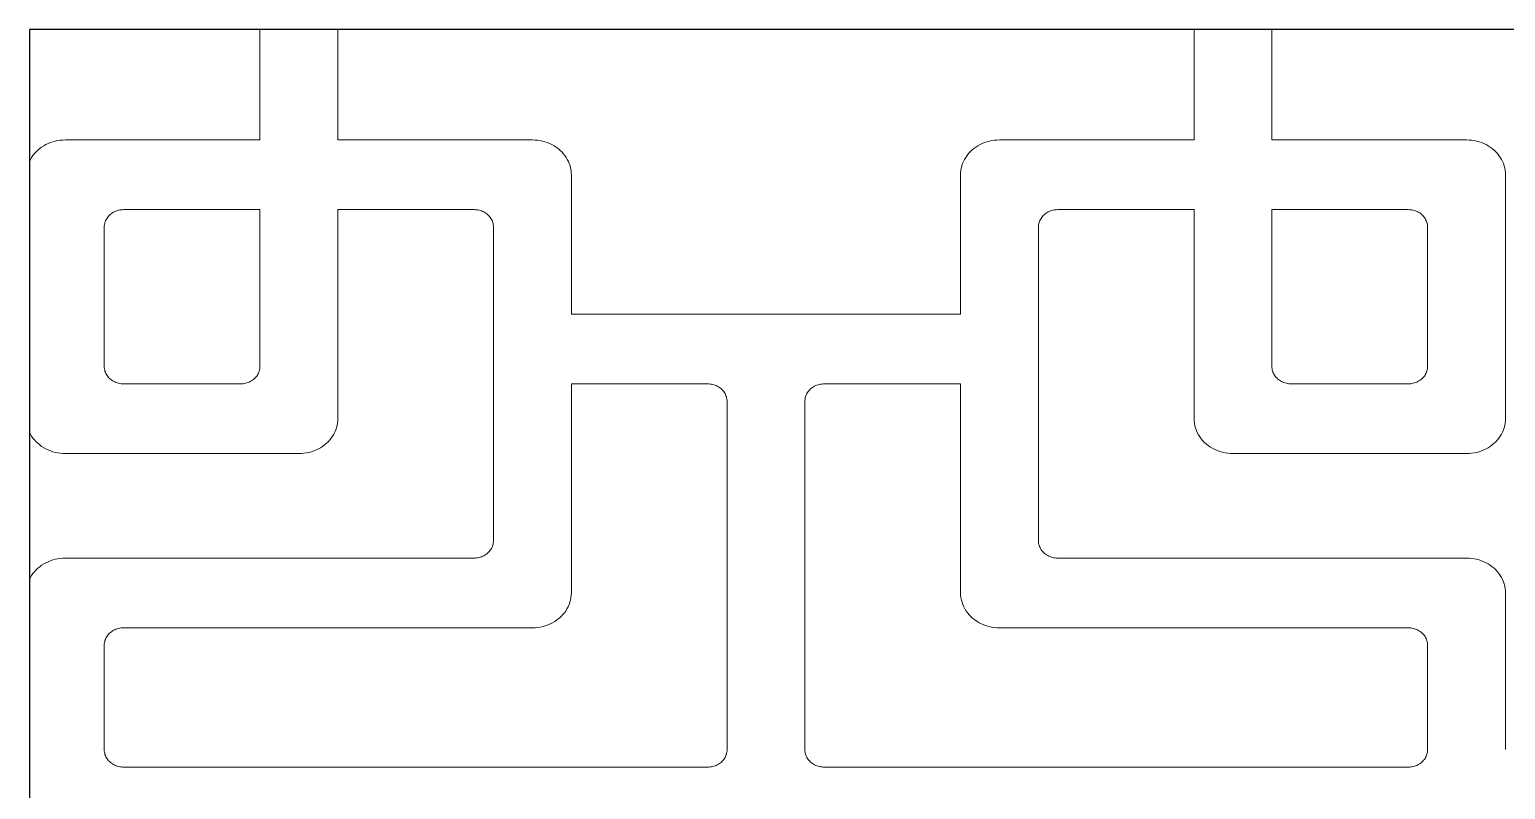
# Model space of a CAD drawing. Extents: x 1188826 to 1909461, y 608442 to 1651179.
# Drawn here: x 1700892.3 to 1701377.5, y 1048277.8 to 1048527.8 of the extents above; entities that cross this region are included whole.
import ezdxf

# ---------------------------------------------------------------- set-up
doc = ezdxf.new("R2010")
doc.units = 0
doc.header["$LTSCALE"] = 1000
doc.header["$MEASUREMENT"] = 0
doc.layers.add('煤化工粉煤灰', color=7, linetype='Continuous', lineweight=0)
doc.layers.add('立面线', color=40, linetype='Continuous')

msp = doc.modelspace()

# ---------------------------------------------------------------- linework, layer by layer
at = {"layer": '煤化工粉煤灰', "color": 34}
for p, q in [((1700968.1, 1048491.45), (1700968.1, 1048527.78)), ((1700993.69, 1048491.45), (1700993.69, 1048527.78)), ((1701275.18, 1048491.45), (1701275.18, 1048527.78)), ((1701300.77, 1048491.45), (1701300.77, 1048527.78)), ((1700893.48, 1048486.36), (1700893.97, 1048486.97)), ((1700893.97, 1048486.97), (1700894.5, 1048487.55)), ((1700894.5, 1048487.55), (1700895.07, 1048488.09)), ((1700895.07, 1048488.09), (1700895.68, 1048488.61)), ((1700895.68, 1048488.61), (1700896.33, 1048489.08)), ((1700896.33, 1048489.08), (1700897.01, 1048489.52)), ((1700897.01, 1048489.52), (1700897.72, 1048489.91)), ((1700897.72, 1048489.91), (1700898.46, 1048490.27)), ((1700898.46, 1048490.27), (1700899.22, 1048490.58)), ((1700899.22, 1048490.58), (1700900.01, 1048490.84)), ((1700900.01, 1048490.84), (1700900.81, 1048491.06)), ((1700900.81, 1048491.06), (1700901.62, 1048491.23)), ((1700901.62, 1048491.23), (1700902.45, 1048491.35)), ((1700902.45, 1048491.35), (1700903.28, 1048491.43)), ((1700903.28, 1048491.43), (1700904.12, 1048491.45)), ((1700904.12, 1048491.45), (1700968.1, 1048491.45)), ((1700993.69, 1048491.45), (1701057.66, 1048491.45)), ((1701057.66, 1048491.45), (1701058.5, 1048491.43)), ((1701058.5, 1048491.43), (1701059.33, 1048491.35)), ((1701059.33, 1048491.35), (1701060.16, 1048491.23)), ((1701060.16, 1048491.23), (1701060.97, 1048491.06)), ((1701060.97, 1048491.06), (1701061.78, 1048490.84)), ((1701061.78, 1048490.84), (1701062.56, 1048490.58)), ((1701062.56, 1048490.58), (1701063.32, 1048490.27)), ((1701063.32, 1048490.27), (1701064.06, 1048489.91)), ((1701064.06, 1048489.91), (1701064.77, 1048489.52)), ((1701064.77, 1048489.52), (1701065.45, 1048489.08)), ((1701065.45, 1048489.08), (1701066.1, 1048488.61)), ((1701066.1, 1048488.61), (1701066.71, 1048488.09)), ((1701066.71, 1048488.09), (1701067.28, 1048487.55)), ((1701067.28, 1048487.55), (1701067.81, 1048486.97)), ((1701067.81, 1048486.97), (1701068.3, 1048486.36)), ((1701200.57, 1048486.36), (1701201.06, 1048486.97)), ((1701201.06, 1048486.97), (1701201.59, 1048487.55)), ((1701201.59, 1048487.55), (1701202.16, 1048488.09)), ((1701202.16, 1048488.09), (1701202.77, 1048488.61)), ((1701202.77, 1048488.61), (1701203.42, 1048489.08)), ((1701203.42, 1048489.08), (1701204.1, 1048489.52)), ((1701204.1, 1048489.52), (1701204.81, 1048489.91)), ((1701204.81, 1048489.91), (1701205.55, 1048490.27)), ((1701205.55, 1048490.27), (1701206.31, 1048490.58)), ((1701206.31, 1048490.58), (1701207.09, 1048490.84)), ((1701207.09, 1048490.84), (1701207.9, 1048491.06)), ((1701207.9, 1048491.06), (1701208.71, 1048491.23)), ((1701208.71, 1048491.23), (1701209.54, 1048491.35)), ((1701209.54, 1048491.35), (1701210.37, 1048491.43)), ((1701210.37, 1048491.43), (1701211.21, 1048491.45)), ((1701211.21, 1048491.45), (1701275.18, 1048491.45)), ((1701300.77, 1048491.45), (1701364.75, 1048491.45)), ((1701364.75, 1048491.45), (1701365.59, 1048491.43)), ((1701365.59, 1048491.43), (1701366.42, 1048491.35)), ((1701366.42, 1048491.35), (1701367.25, 1048491.23)), ((1701367.25, 1048491.23), (1701368.06, 1048491.06)), ((1701368.06, 1048491.06), (1701368.86, 1048490.84)), ((1701368.86, 1048490.84), (1701369.65, 1048490.58)), ((1701369.65, 1048490.58), (1701370.41, 1048490.27)), ((1701370.41, 1048490.27), (1701371.15, 1048489.91)), ((1701371.15, 1048489.91), (1701371.86, 1048489.52)), ((1701371.86, 1048489.52), (1701372.54, 1048489.08)), ((1701372.54, 1048489.08), (1701373.19, 1048488.61)), ((1701373.19, 1048488.61), (1701373.8, 1048488.09)), ((1701373.8, 1048488.09), (1701374.37, 1048487.55)), ((1701374.37, 1048487.55), (1701374.9, 1048486.97)), ((1701374.9, 1048486.97), (1701375.39, 1048486.36)), ((1700892.34, 1048484.46), (1700892.64, 1048485.06)), ((1700892.64, 1048485.06), (1700893.04, 1048485.72)), ((1700893.04, 1048485.72), (1700893.48, 1048486.36)), ((1701068.3, 1048486.36), (1701068.74, 1048485.72)), ((1701068.74, 1048485.72), (1701069.14, 1048485.06)), ((1701069.14, 1048485.06), (1701069.48, 1048484.37)), ((1701069.48, 1048484.37), (1701069.78, 1048483.67)), ((1701069.78, 1048483.67), (1701070.02, 1048482.95)), ((1701070.02, 1048482.95), (1701070.21, 1048482.22)), ((1701070.21, 1048482.22), (1701070.35, 1048481.48)), ((1701198.52, 1048481.48), (1701198.66, 1048482.22)), ((1701198.66, 1048482.22), (1701198.85, 1048482.95)), ((1701198.85, 1048482.95), (1701199.09, 1048483.67)), ((1701199.09, 1048483.67), (1701199.39, 1048484.37)), ((1701199.39, 1048484.37), (1701199.73, 1048485.06)), ((1701199.73, 1048485.06), (1701200.13, 1048485.72)), ((1701200.13, 1048485.72), (1701200.57, 1048486.36)), ((1701375.39, 1048486.36), (1701375.83, 1048485.72)), ((1701375.83, 1048485.72), (1701376.23, 1048485.06)), ((1701376.23, 1048485.06), (1701376.57, 1048484.37)), ((1701376.57, 1048484.37), (1701376.87, 1048483.67)), ((1701376.87, 1048483.67), (1701377.11, 1048482.95)), ((1701377.11, 1048482.95), (1701377.3, 1048482.22)), ((1701377.3, 1048482.22), (1701377.44, 1048481.48)), ((1701070.35, 1048481.48), (1701070.43, 1048480.74)), ((1701070.43, 1048480.74), (1701070.46, 1048479.99)), ((1701070.46, 1048479.99), (1701070.46, 1048434.14)), ((1701198.41, 1048479.99), (1701198.44, 1048480.74)), ((1701198.41, 1048434.14), (1701198.41, 1048479.99)), ((1701198.44, 1048480.74), (1701198.52, 1048481.48)), ((1701377.44, 1048481.48), (1701377.52, 1048480.74)), ((1701377.52, 1048480.74), (1701377.55, 1048479.99)), ((1701377.55, 1048479.99), (1701377.55, 1048399.75)), ((1700919.27, 1048467.24), (1700918.95, 1048466.98)), ((1700919.62, 1048467.48), (1700919.27, 1048467.24)), ((1700919.99, 1048467.69), (1700919.62, 1048467.48)), ((1700920.37, 1048467.88), (1700919.99, 1048467.69)), ((1700920.76, 1048468.05), (1700920.37, 1048467.88)), ((1700921.17, 1048468.19), (1700920.76, 1048468.05)), ((1700921.59, 1048468.31), (1700921.17, 1048468.19)), ((1700922.01, 1048468.41), (1700921.59, 1048468.31)), ((1700922.44, 1048468.47), (1700922.01, 1048468.41)), ((1700922.88, 1048468.51), (1700922.44, 1048468.47)), ((1700923.31, 1048468.53), (1700922.88, 1048468.51)), ((1700968.1, 1048468.53), (1700923.31, 1048468.53)), ((1700968.1, 1048468.53), (1700968.1, 1048416.94)), ((1700993.69, 1048468.53), (1700993.69, 1048399.75)), ((1701038.47, 1048468.53), (1700993.69, 1048468.53)), ((1701038.89, 1048468.51), (1701038.47, 1048468.53)), ((1701039.31, 1048468.48), (1701038.89, 1048468.51)), ((1701039.72, 1048468.42), (1701039.31, 1048468.48)), ((1701040.13, 1048468.33), (1701039.72, 1048468.42)), ((1701040.53, 1048468.22), (1701040.13, 1048468.33)), ((1701040.92, 1048468.09), (1701040.53, 1048468.22)), ((1701041.3, 1048467.93), (1701040.92, 1048468.09)), ((1701041.67, 1048467.76), (1701041.3, 1048467.93)), ((1701042.02, 1048467.56), (1701041.67, 1048467.76)), ((1701042.36, 1048467.34), (1701042.02, 1048467.56)), ((1701042.69, 1048467.1), (1701042.36, 1048467.34)), ((1701226.51, 1048467.34), (1701226.18, 1048467.1)), ((1701226.85, 1048467.56), (1701226.51, 1048467.34)), ((1701227.2, 1048467.76), (1701226.85, 1048467.56)), ((1701227.57, 1048467.93), (1701227.2, 1048467.76)), ((1701227.95, 1048468.09), (1701227.57, 1048467.93)), ((1701228.34, 1048468.22), (1701227.95, 1048468.09)), ((1701228.74, 1048468.33), (1701228.34, 1048468.22)), ((1701229.15, 1048468.42), (1701228.74, 1048468.33)), ((1701229.57, 1048468.48), (1701229.15, 1048468.42)), ((1701229.98, 1048468.51), (1701229.57, 1048468.48)), ((1701230.4, 1048468.53), (1701229.98, 1048468.51)), ((1701275.18, 1048468.53), (1701230.4, 1048468.53)), ((1701275.18, 1048399.75), (1701275.18, 1048468.53)), ((1701300.77, 1048468.53), (1701345.56, 1048468.53)), ((1701300.77, 1048416.94), (1701300.77, 1048468.53)), ((1701345.56, 1048468.53), (1701345.98, 1048468.51)), ((1701345.98, 1048468.51), (1701346.39, 1048468.48)), ((1701346.39, 1048468.48), (1701346.81, 1048468.42)), ((1701346.81, 1048468.42), (1701347.21, 1048468.33)), ((1701347.21, 1048468.33), (1701347.61, 1048468.22)), ((1701347.61, 1048468.22), (1701348.01, 1048468.09)), ((1701348.01, 1048468.09), (1701348.39, 1048467.93)), ((1701348.39, 1048467.93), (1701348.76, 1048467.76)), ((1701348.76, 1048467.76), (1701349.11, 1048467.56)), ((1701349.11, 1048467.56), (1701349.45, 1048467.34)), ((1701349.45, 1048467.34), (1701349.78, 1048467.1)), ((1700916.93, 1048463.19), (1700916.91, 1048462.79)), ((1700916.91, 1048462.79), (1700916.91, 1048416.94)), ((1700916.97, 1048463.57), (1700916.93, 1048463.19)), ((1700917.05, 1048463.96), (1700916.97, 1048463.57)), ((1700917.15, 1048464.34), (1700917.05, 1048463.96)), ((1700917.28, 1048464.71), (1700917.15, 1048464.34)), ((1700917.44, 1048465.08), (1700917.28, 1048464.71)), ((1700917.63, 1048465.43), (1700917.44, 1048465.08)), ((1700917.85, 1048465.77), (1700917.63, 1048465.43)), ((1700918.09, 1048466.1), (1700917.85, 1048465.77)), ((1700918.35, 1048466.41), (1700918.09, 1048466.1)), ((1700918.64, 1048466.71), (1700918.35, 1048466.41)), ((1700918.95, 1048466.98), (1700918.64, 1048466.71)), ((1701042.99, 1048466.85), (1701042.69, 1048467.1)), ((1701043.28, 1048466.57), (1701042.99, 1048466.85)), ((1701043.55, 1048466.28), (1701043.28, 1048466.57)), ((1701043.79, 1048465.98), (1701043.55, 1048466.28)), ((1701044.01, 1048465.66), (1701043.79, 1048465.98)), ((1701044.21, 1048465.33), (1701044.01, 1048465.66)), ((1701044.38, 1048464.99), (1701044.21, 1048465.33)), ((1701044.53, 1048464.64), (1701044.38, 1048464.99)), ((1701044.65, 1048464.28), (1701044.53, 1048464.64)), ((1701044.74, 1048463.91), (1701044.65, 1048464.28)), ((1701044.81, 1048463.54), (1701044.74, 1048463.91)), ((1701044.85, 1048463.17), (1701044.81, 1048463.54)), ((1701044.87, 1048462.79), (1701044.85, 1048463.17)), ((1701044.87, 1048359.63), (1701044.87, 1048462.79)), ((1701224.02, 1048463.17), (1701224, 1048462.79)), ((1701224, 1048462.79), (1701224, 1048359.63)), ((1701224.06, 1048463.54), (1701224.02, 1048463.17)), ((1701224.13, 1048463.91), (1701224.06, 1048463.54)), ((1701224.22, 1048464.28), (1701224.13, 1048463.91)), ((1701224.34, 1048464.64), (1701224.22, 1048464.28)), ((1701224.49, 1048464.99), (1701224.34, 1048464.64)), ((1701224.66, 1048465.33), (1701224.49, 1048464.99)), ((1701224.86, 1048465.66), (1701224.66, 1048465.33)), ((1701225.08, 1048465.98), (1701224.86, 1048465.66)), ((1701225.32, 1048466.28), (1701225.08, 1048465.98)), ((1701225.59, 1048466.57), (1701225.32, 1048466.28)), ((1701225.88, 1048466.85), (1701225.59, 1048466.57)), ((1701226.18, 1048467.1), (1701225.88, 1048466.85)), ((1701349.78, 1048467.1), (1701350.08, 1048466.85)), ((1701350.08, 1048466.85), (1701350.37, 1048466.57)), ((1701350.37, 1048466.57), (1701350.63, 1048466.28)), ((1701350.63, 1048466.28), (1701350.88, 1048465.98)), ((1701350.88, 1048465.98), (1701351.1, 1048465.66)), ((1701351.1, 1048465.66), (1701351.3, 1048465.33)), ((1701351.3, 1048465.33), (1701351.47, 1048464.99)), ((1701351.47, 1048464.99), (1701351.62, 1048464.64)), ((1701351.62, 1048464.64), (1701351.74, 1048464.28)), ((1701351.74, 1048464.28), (1701351.83, 1048463.91)), ((1701351.83, 1048463.91), (1701351.9, 1048463.54)), ((1701351.9, 1048463.54), (1701351.94, 1048463.17)), ((1701351.94, 1048463.17), (1701351.96, 1048462.79)), ((1701351.96, 1048462.79), (1701351.96, 1048416.94)), ((1701198.41, 1048434.14), (1701070.46, 1048434.14)), ((1700916.91, 1048416.94), (1700916.93, 1048416.55)), ((1700916.93, 1048416.55), (1700916.97, 1048416.16)), ((1700916.97, 1048416.16), (1700917.05, 1048415.78)), ((1700917.05, 1048415.78), (1700917.15, 1048415.4)), ((1700917.15, 1048415.4), (1700917.28, 1048415.03)), ((1700917.28, 1048415.03), (1700917.44, 1048414.66)), ((1700917.44, 1048414.66), (1700917.63, 1048414.31)), ((1700917.63, 1048414.31), (1700917.85, 1048413.97)), ((1700917.85, 1048413.97), (1700918.09, 1048413.64)), ((1700967.02, 1048413.76), (1700967.24, 1048414.08)), ((1700967.24, 1048414.08), (1700967.44, 1048414.41)), ((1700967.44, 1048414.41), (1700967.61, 1048414.75)), ((1700967.61, 1048414.75), (1700967.76, 1048415.1)), ((1700967.76, 1048415.1), (1700967.88, 1048415.46)), ((1700967.88, 1048415.46), (1700967.97, 1048415.83)), ((1700967.97, 1048415.83), (1700968.04, 1048416.2)), ((1700968.04, 1048416.2), (1700968.08, 1048416.57)), ((1700968.08, 1048416.57), (1700968.1, 1048416.94)), ((1701300.79, 1048416.57), (1701300.77, 1048416.94)), ((1701300.83, 1048416.2), (1701300.79, 1048416.57)), ((1701300.9, 1048415.83), (1701300.83, 1048416.2)), ((1701300.99, 1048415.46), (1701300.9, 1048415.83)), ((1701301.11, 1048415.1), (1701300.99, 1048415.46)), ((1701301.26, 1048414.75), (1701301.11, 1048415.1)), ((1701301.43, 1048414.41), (1701301.26, 1048414.75)), ((1701301.63, 1048414.08), (1701301.43, 1048414.41)), ((1701301.85, 1048413.76), (1701301.63, 1048414.08)), ((1701351.1, 1048414.08), (1701350.88, 1048413.76)), ((1701351.3, 1048414.41), (1701351.1, 1048414.08)), ((1701351.47, 1048414.75), (1701351.3, 1048414.41)), ((1701351.62, 1048415.1), (1701351.47, 1048414.75)), ((1701351.74, 1048415.46), (1701351.62, 1048415.1)), ((1701351.83, 1048415.83), (1701351.74, 1048415.46)), ((1701351.9, 1048416.2), (1701351.83, 1048415.83)), ((1701351.94, 1048416.57), (1701351.9, 1048416.2)), ((1701351.96, 1048416.94), (1701351.94, 1048416.57)), ((1700918.09, 1048413.64), (1700918.35, 1048413.33)), ((1700918.35, 1048413.33), (1700918.64, 1048413.03)), ((1700918.64, 1048413.03), (1700918.95, 1048412.76)), ((1700918.95, 1048412.76), (1700919.27, 1048412.5)), ((1700919.27, 1048412.5), (1700919.62, 1048412.26)), ((1700919.62, 1048412.26), (1700919.99, 1048412.05)), ((1700919.99, 1048412.05), (1700920.37, 1048411.86)), ((1700920.37, 1048411.86), (1700920.76, 1048411.69)), ((1700920.76, 1048411.69), (1700921.17, 1048411.54)), ((1700921.17, 1048411.54), (1700921.59, 1048411.43)), ((1700921.59, 1048411.43), (1700922.01, 1048411.33)), ((1700922.01, 1048411.33), (1700922.44, 1048411.27)), ((1700922.44, 1048411.27), (1700922.88, 1048411.23)), ((1700922.88, 1048411.23), (1700923.31, 1048411.21)), ((1700923.31, 1048411.21), (1700961.7, 1048411.21)), ((1700961.7, 1048411.21), (1700962.12, 1048411.23)), ((1700962.12, 1048411.23), (1700962.53, 1048411.26)), ((1700962.53, 1048411.26), (1700962.95, 1048411.32)), ((1700962.95, 1048411.32), (1700963.35, 1048411.41)), ((1700963.35, 1048411.41), (1700963.75, 1048411.52)), ((1700963.75, 1048411.52), (1700964.15, 1048411.65)), ((1700964.15, 1048411.65), (1700964.53, 1048411.8)), ((1700964.53, 1048411.8), (1700964.9, 1048411.98)), ((1700964.9, 1048411.98), (1700965.25, 1048412.18)), ((1700965.25, 1048412.18), (1700965.59, 1048412.4)), ((1700965.59, 1048412.4), (1700965.92, 1048412.64)), ((1700965.92, 1048412.64), (1700966.22, 1048412.89)), ((1700966.22, 1048412.89), (1700966.51, 1048413.17)), ((1700966.51, 1048413.17), (1700966.77, 1048413.46)), ((1700966.77, 1048413.46), (1700967.02, 1048413.76)), ((1701070.46, 1048411.21), (1701070.46, 1048342.44)), ((1701115.24, 1048411.21), (1701070.46, 1048411.21)), ((1701115.66, 1048411.2), (1701115.24, 1048411.21)), ((1701116.08, 1048411.16), (1701115.66, 1048411.2)), ((1701116.49, 1048411.1), (1701116.08, 1048411.16)), ((1701116.9, 1048411.02), (1701116.49, 1048411.1)), ((1701117.3, 1048410.91), (1701116.9, 1048411.02)), ((1701117.69, 1048410.78), (1701117.3, 1048410.91)), ((1701118.07, 1048410.62), (1701117.69, 1048410.78)), ((1701118.44, 1048410.45), (1701118.07, 1048410.62)), ((1701118.8, 1048410.25), (1701118.44, 1048410.45)), ((1701119.14, 1048410.03), (1701118.8, 1048410.25)), ((1701119.46, 1048409.79), (1701119.14, 1048410.03)), ((1701119.77, 1048409.53), (1701119.46, 1048409.79)), ((1701120.05, 1048409.26), (1701119.77, 1048409.53)), ((1701120.32, 1048408.97), (1701120.05, 1048409.26)), ((1701148.82, 1048409.26), (1701148.55, 1048408.97)), ((1701149.1, 1048409.53), (1701148.82, 1048409.26)), ((1701149.41, 1048409.79), (1701149.1, 1048409.53)), ((1701149.73, 1048410.03), (1701149.41, 1048409.79)), ((1701150.07, 1048410.25), (1701149.73, 1048410.03)), ((1701150.43, 1048410.45), (1701150.07, 1048410.25)), ((1701150.8, 1048410.62), (1701150.43, 1048410.45)), ((1701151.18, 1048410.78), (1701150.8, 1048410.62)), ((1701151.57, 1048410.91), (1701151.18, 1048410.78)), ((1701151.97, 1048411.02), (1701151.57, 1048410.91)), ((1701152.38, 1048411.1), (1701151.97, 1048411.02)), ((1701152.79, 1048411.16), (1701152.38, 1048411.1)), ((1701153.21, 1048411.2), (1701152.79, 1048411.16)), ((1701153.63, 1048411.21), (1701153.21, 1048411.2)), ((1701198.41, 1048411.21), (1701153.63, 1048411.21)), ((1701198.41, 1048342.44), (1701198.41, 1048411.21)), ((1701302.1, 1048413.46), (1701301.85, 1048413.76)), ((1701302.36, 1048413.17), (1701302.1, 1048413.46)), ((1701302.65, 1048412.89), (1701302.36, 1048413.17)), ((1701302.95, 1048412.64), (1701302.65, 1048412.89)), ((1701303.28, 1048412.4), (1701302.95, 1048412.64)), ((1701303.62, 1048412.18), (1701303.28, 1048412.4)), ((1701303.97, 1048411.98), (1701303.62, 1048412.18)), ((1701304.34, 1048411.8), (1701303.97, 1048411.98)), ((1701304.72, 1048411.65), (1701304.34, 1048411.8)), ((1701305.12, 1048411.52), (1701304.72, 1048411.65)), ((1701305.52, 1048411.41), (1701305.12, 1048411.52)), ((1701305.92, 1048411.32), (1701305.52, 1048411.41)), ((1701306.34, 1048411.26), (1701305.92, 1048411.32)), ((1701306.75, 1048411.23), (1701306.34, 1048411.26)), ((1701307.17, 1048411.21), (1701306.75, 1048411.23)), ((1701345.56, 1048411.21), (1701307.17, 1048411.21)), ((1701345.98, 1048411.23), (1701345.56, 1048411.21)), ((1701346.39, 1048411.26), (1701345.98, 1048411.23)), ((1701346.81, 1048411.32), (1701346.39, 1048411.26)), ((1701347.21, 1048411.41), (1701346.81, 1048411.32)), ((1701347.61, 1048411.52), (1701347.21, 1048411.41)), ((1701348.01, 1048411.65), (1701347.61, 1048411.52)), ((1701348.39, 1048411.8), (1701348.01, 1048411.65)), ((1701348.76, 1048411.98), (1701348.39, 1048411.8)), ((1701349.11, 1048412.18), (1701348.76, 1048411.98)), ((1701349.45, 1048412.4), (1701349.11, 1048412.18)), ((1701349.78, 1048412.64), (1701349.45, 1048412.4)), ((1701350.08, 1048412.89), (1701349.78, 1048412.64)), ((1701350.37, 1048413.17), (1701350.08, 1048412.89)), ((1701350.63, 1048413.46), (1701350.37, 1048413.17)), ((1701350.88, 1048413.76), (1701350.63, 1048413.46)), ((1701120.56, 1048408.67), (1701120.32, 1048408.97)), ((1701120.78, 1048408.35), (1701120.56, 1048408.67)), ((1701120.98, 1048408.02), (1701120.78, 1048408.35)), ((1701121.15, 1048407.68), (1701120.98, 1048408.02)), ((1701121.3, 1048407.32), (1701121.15, 1048407.68)), ((1701121.42, 1048406.97), (1701121.3, 1048407.32)), ((1701121.52, 1048406.6), (1701121.42, 1048406.97)), ((1701121.59, 1048406.23), (1701121.52, 1048406.6)), ((1701121.63, 1048405.86), (1701121.59, 1048406.23)), ((1701121.64, 1048405.48), (1701121.63, 1048405.86)), ((1701121.64, 1048290.86), (1701121.64, 1048405.48)), ((1701147.24, 1048405.86), (1701147.23, 1048405.48)), ((1701147.23, 1048405.48), (1701147.23, 1048290.86)), ((1701147.29, 1048406.23), (1701147.24, 1048405.86)), ((1701147.35, 1048406.6), (1701147.29, 1048406.23)), ((1701147.45, 1048406.97), (1701147.35, 1048406.6)), ((1701147.57, 1048407.32), (1701147.45, 1048406.97)), ((1701147.72, 1048407.68), (1701147.57, 1048407.32)), ((1701147.89, 1048408.02), (1701147.72, 1048407.68)), ((1701148.09, 1048408.35), (1701147.89, 1048408.02)), ((1701148.31, 1048408.67), (1701148.09, 1048408.35)), ((1701148.55, 1048408.97), (1701148.31, 1048408.67)), ((1700993.69, 1048399.75), (1700993.66, 1048399)), ((1701275.21, 1048398.97), (1701275.18, 1048399.75)), ((1701377.55, 1048399.75), (1701377.52, 1048399)), ((1700892.64, 1048394.68), (1700892.34, 1048395.28)), ((1700893.04, 1048394.02), (1700892.64, 1048394.68)), ((1700992.37, 1048394.68), (1700991.97, 1048394.02)), ((1700992.71, 1048395.36), (1700992.37, 1048394.68)), ((1700993.01, 1048396.07), (1700992.71, 1048395.36)), ((1700993.25, 1048396.78), (1700993.01, 1048396.07)), ((1700993.44, 1048397.51), (1700993.25, 1048396.78)), ((1700993.58, 1048398.25), (1700993.44, 1048397.51)), ((1700993.66, 1048399), (1700993.58, 1048398.25)), ((1701275.3, 1048398.19), (1701275.21, 1048398.97)), ((1701275.45, 1048397.42), (1701275.3, 1048398.19)), ((1701275.66, 1048396.66), (1701275.45, 1048397.42)), ((1701275.92, 1048395.91), (1701275.66, 1048396.66)), ((1701276.24, 1048395.18), (1701275.92, 1048395.91)), ((1701276.62, 1048394.48), (1701276.24, 1048395.18)), ((1701277.05, 1048393.8), (1701276.62, 1048394.48)), ((1701376.23, 1048394.68), (1701375.83, 1048394.02)), ((1701376.57, 1048395.36), (1701376.23, 1048394.68)), ((1701376.87, 1048396.07), (1701376.57, 1048395.36)), ((1701377.11, 1048396.78), (1701376.87, 1048396.07)), ((1701377.3, 1048397.51), (1701377.11, 1048396.78)), ((1701377.44, 1048398.25), (1701377.3, 1048397.51)), ((1701377.52, 1048399), (1701377.44, 1048398.25)), ((1700893.48, 1048393.38), (1700893.04, 1048394.02)), ((1700893.97, 1048392.77), (1700893.48, 1048393.38)), ((1700894.5, 1048392.19), (1700893.97, 1048392.77)), ((1700895.07, 1048391.65), (1700894.5, 1048392.19)), ((1700895.68, 1048391.13), (1700895.07, 1048391.65)), ((1700896.33, 1048390.66), (1700895.68, 1048391.13)), ((1700897.01, 1048390.22), (1700896.33, 1048390.66)), ((1700897.72, 1048389.82), (1700897.01, 1048390.22)), ((1700898.46, 1048389.47), (1700897.72, 1048389.82)), ((1700987.29, 1048389.82), (1700986.55, 1048389.47)), ((1700988, 1048390.22), (1700987.29, 1048389.82)), ((1700988.68, 1048390.66), (1700988, 1048390.22)), ((1700989.33, 1048391.13), (1700988.68, 1048390.66)), ((1700989.94, 1048391.65), (1700989.33, 1048391.13)), ((1700990.51, 1048392.19), (1700989.94, 1048391.65)), ((1700991.04, 1048392.77), (1700990.51, 1048392.19)), ((1700991.53, 1048393.38), (1700991.04, 1048392.77)), ((1700991.97, 1048394.02), (1700991.53, 1048393.38)), ((1701277.53, 1048393.14), (1701277.05, 1048393.8)), ((1701278.05, 1048392.52), (1701277.53, 1048393.14)), ((1701278.63, 1048391.93), (1701278.05, 1048392.52)), ((1701279.25, 1048391.37), (1701278.63, 1048391.93)), ((1701279.9, 1048390.86), (1701279.25, 1048391.37)), ((1701280.6, 1048390.39), (1701279.9, 1048390.86)), ((1701281.33, 1048389.96), (1701280.6, 1048390.39)), ((1701282.09, 1048389.57), (1701281.33, 1048389.96)), ((1701371.15, 1048389.82), (1701370.41, 1048389.47)), ((1701371.86, 1048390.22), (1701371.15, 1048389.82)), ((1701372.54, 1048390.66), (1701371.86, 1048390.22)), ((1701373.19, 1048391.13), (1701372.54, 1048390.66)), ((1701373.8, 1048391.65), (1701373.19, 1048391.13)), ((1701374.37, 1048392.19), (1701373.8, 1048391.65)), ((1701374.9, 1048392.77), (1701374.37, 1048392.19)), ((1701375.39, 1048393.38), (1701374.9, 1048392.77)), ((1701375.83, 1048394.02), (1701375.39, 1048393.38)), ((1700899.22, 1048389.16), (1700898.46, 1048389.47)), ((1700900.01, 1048388.9), (1700899.22, 1048389.16)), ((1700900.81, 1048388.68), (1700900.01, 1048388.9)), ((1700901.62, 1048388.51), (1700900.81, 1048388.68)), ((1700902.45, 1048388.39), (1700901.62, 1048388.51)), ((1700903.28, 1048388.31), (1700902.45, 1048388.39)), ((1700904.12, 1048388.29), (1700903.28, 1048388.31)), ((1700980.89, 1048388.29), (1700904.12, 1048388.29)), ((1700981.73, 1048388.31), (1700980.89, 1048388.29)), ((1700982.56, 1048388.39), (1700981.73, 1048388.31)), ((1700983.39, 1048388.51), (1700982.56, 1048388.39)), ((1700984.2, 1048388.68), (1700983.39, 1048388.51)), ((1700985, 1048388.9), (1700984.2, 1048388.68)), ((1700985.79, 1048389.16), (1700985, 1048388.9)), ((1700986.55, 1048389.47), (1700985.79, 1048389.16)), ((1701282.88, 1048389.24), (1701282.09, 1048389.57)), ((1701283.69, 1048388.95), (1701282.88, 1048389.24)), ((1701284.53, 1048388.71), (1701283.69, 1048388.95)), ((1701285.38, 1048388.53), (1701284.53, 1048388.71)), ((1701286.24, 1048388.4), (1701285.38, 1048388.53)), ((1701287.11, 1048388.32), (1701286.24, 1048388.4)), ((1701287.98, 1048388.29), (1701287.11, 1048388.32)), ((1701364.75, 1048388.29), (1701287.98, 1048388.29)), ((1701365.59, 1048388.31), (1701364.75, 1048388.29)), ((1701366.42, 1048388.39), (1701365.59, 1048388.31)), ((1701367.25, 1048388.51), (1701366.42, 1048388.39)), ((1701368.06, 1048388.68), (1701367.25, 1048388.51)), ((1701368.86, 1048388.9), (1701368.06, 1048388.68)), ((1701369.65, 1048389.16), (1701368.86, 1048388.9)), ((1701370.41, 1048389.47), (1701369.65, 1048389.16)), ((1701042.99, 1048355.58), (1701043.28, 1048355.85)), ((1701043.28, 1048355.85), (1701043.55, 1048356.14)), ((1701043.55, 1048356.14), (1701043.79, 1048356.45)), ((1701043.79, 1048356.45), (1701044.01, 1048356.77)), ((1701044.01, 1048356.77), (1701044.21, 1048357.1)), ((1701044.21, 1048357.1), (1701044.38, 1048357.44)), ((1701044.38, 1048357.44), (1701044.53, 1048357.79)), ((1701044.53, 1048357.79), (1701044.65, 1048358.15)), ((1701044.65, 1048358.15), (1701044.74, 1048358.51)), ((1701044.74, 1048358.51), (1701044.81, 1048358.88)), ((1701044.81, 1048358.88), (1701044.85, 1048359.26)), ((1701044.85, 1048359.26), (1701044.87, 1048359.63)), ((1701224, 1048359.63), (1701224.02, 1048359.24)), ((1701224.02, 1048359.24), (1701224.06, 1048358.85)), ((1701224.06, 1048358.85), (1701224.14, 1048358.47)), ((1701224.14, 1048358.47), (1701224.24, 1048358.09)), ((1701224.24, 1048358.09), (1701224.37, 1048357.71)), ((1701224.37, 1048357.71), (1701224.53, 1048357.35)), ((1701224.53, 1048357.35), (1701224.72, 1048357)), ((1701224.72, 1048357), (1701224.93, 1048356.65)), ((1701224.93, 1048356.65), (1701225.17, 1048356.33)), ((1701225.17, 1048356.33), (1701225.44, 1048356.02)), ((1701225.44, 1048356.02), (1701225.72, 1048355.72)), ((1701225.72, 1048355.72), (1701226.03, 1048355.44)), ((1700895.07, 1048350.54), (1700895.68, 1048351.06)), ((1700895.68, 1048351.06), (1700896.33, 1048351.53)), ((1700896.33, 1048351.53), (1700897.01, 1048351.97)), ((1700897.01, 1048351.97), (1700897.72, 1048352.37)), ((1700897.72, 1048352.37), (1700898.46, 1048352.72)), ((1700898.46, 1048352.72), (1700899.22, 1048353.03)), ((1700899.22, 1048353.03), (1700900.01, 1048353.29)), ((1700900.01, 1048353.29), (1700900.81, 1048353.51)), ((1700900.81, 1048353.51), (1700901.62, 1048353.68)), ((1700901.62, 1048353.68), (1700902.45, 1048353.8)), ((1700902.45, 1048353.8), (1700903.28, 1048353.88)), ((1700903.28, 1048353.88), (1700904.12, 1048353.9)), ((1700904.12, 1048353.9), (1701038.47, 1048353.9)), ((1701038.47, 1048353.9), (1701038.89, 1048353.91)), ((1701038.89, 1048353.91), (1701039.31, 1048353.95)), ((1701039.31, 1048353.95), (1701039.72, 1048354.01)), ((1701039.72, 1048354.01), (1701040.13, 1048354.1)), ((1701040.13, 1048354.1), (1701040.53, 1048354.21)), ((1701040.53, 1048354.21), (1701040.92, 1048354.34)), ((1701040.92, 1048354.34), (1701041.3, 1048354.49)), ((1701041.3, 1048354.49), (1701041.67, 1048354.67)), ((1701041.67, 1048354.67), (1701042.02, 1048354.87)), ((1701042.02, 1048354.87), (1701042.36, 1048355.09)), ((1701042.36, 1048355.09), (1701042.69, 1048355.32)), ((1701042.69, 1048355.32), (1701042.99, 1048355.58)), ((1701226.03, 1048355.44), (1701226.36, 1048355.19)), ((1701226.36, 1048355.19), (1701226.71, 1048354.95)), ((1701226.71, 1048354.95), (1701227.08, 1048354.74)), ((1701227.08, 1048354.74), (1701227.46, 1048354.54)), ((1701227.46, 1048354.54), (1701227.85, 1048354.38)), ((1701227.85, 1048354.38), (1701228.26, 1048354.23)), ((1701228.26, 1048354.23), (1701228.67, 1048354.11)), ((1701228.67, 1048354.11), (1701229.1, 1048354.02)), ((1701229.1, 1048354.02), (1701229.53, 1048353.95)), ((1701229.53, 1048353.95), (1701229.96, 1048353.91)), ((1701229.96, 1048353.91), (1701230.4, 1048353.9)), ((1701230.4, 1048353.9), (1701364.75, 1048353.9)), ((1701364.75, 1048353.9), (1701365.59, 1048353.88)), ((1701365.59, 1048353.88), (1701366.42, 1048353.8)), ((1701366.42, 1048353.8), (1701367.25, 1048353.68)), ((1701367.25, 1048353.68), (1701368.06, 1048353.51)), ((1701368.06, 1048353.51), (1701368.86, 1048353.29)), ((1701368.86, 1048353.29), (1701369.65, 1048353.03)), ((1701369.65, 1048353.03), (1701370.41, 1048352.72)), ((1701370.41, 1048352.72), (1701371.15, 1048352.37)), ((1701371.15, 1048352.37), (1701371.86, 1048351.97)), ((1701371.86, 1048351.97), (1701372.54, 1048351.53)), ((1701372.54, 1048351.53), (1701373.19, 1048351.06)), ((1701373.19, 1048351.06), (1701373.8, 1048350.54)), ((1700892.34, 1048346.91), (1700892.64, 1048347.51)), ((1700892.64, 1048347.51), (1700893.04, 1048348.17)), ((1700893.04, 1048348.17), (1700893.48, 1048348.81)), ((1700893.48, 1048348.81), (1700893.97, 1048349.42)), ((1700893.97, 1048349.42), (1700894.5, 1048350)), ((1700894.5, 1048350), (1700895.07, 1048350.54)), ((1701373.8, 1048350.54), (1701374.37, 1048350)), ((1701374.37, 1048350), (1701374.9, 1048349.42)), ((1701374.9, 1048349.42), (1701375.39, 1048348.81)), ((1701375.39, 1048348.81), (1701375.83, 1048348.17)), ((1701375.83, 1048348.17), (1701376.23, 1048347.51)), ((1701376.23, 1048347.51), (1701376.57, 1048346.83)), ((1701376.57, 1048346.83), (1701376.87, 1048346.12)), ((1701376.87, 1048346.12), (1701377.11, 1048345.41)), ((1701070.43, 1048341.66), (1701070.34, 1048340.88)), ((1701070.46, 1048342.44), (1701070.43, 1048341.66)), ((1701198.44, 1048341.66), (1701198.41, 1048342.44)), ((1701198.53, 1048340.88), (1701198.44, 1048341.66)), ((1701377.11, 1048345.41), (1701377.3, 1048344.68)), ((1701377.3, 1048344.68), (1701377.44, 1048343.93)), ((1701377.44, 1048343.93), (1701377.52, 1048343.19)), ((1701377.52, 1048343.19), (1701377.55, 1048342.44)), ((1701377.55, 1048342.44), (1701377.55, 1048291.35)), ((1701068.6, 1048336.48), (1701068.12, 1048335.83)), ((1701069.02, 1048337.17), (1701068.6, 1048336.48)), ((1701069.4, 1048337.87), (1701069.02, 1048337.17)), ((1701069.72, 1048338.6), (1701069.4, 1048337.87)), ((1701069.98, 1048339.35), (1701069.72, 1048338.6)), ((1701070.19, 1048340.11), (1701069.98, 1048339.35)), ((1701070.34, 1048340.88), (1701070.19, 1048340.11)), ((1701198.68, 1048340.11), (1701198.53, 1048340.88)), ((1701198.89, 1048339.35), (1701198.68, 1048340.11)), ((1701199.15, 1048338.6), (1701198.89, 1048339.35)), ((1701199.47, 1048337.87), (1701199.15, 1048338.6)), ((1701199.85, 1048337.17), (1701199.47, 1048337.87)), ((1701200.27, 1048336.48), (1701199.85, 1048337.17)), ((1701200.75, 1048335.83), (1701200.27, 1048336.48)), ((1701061.12, 1048331.4), (1701060.27, 1048331.22)), ((1701061.95, 1048331.64), (1701061.12, 1048331.4)), ((1701062.76, 1048331.93), (1701061.95, 1048331.64)), ((1701063.55, 1048332.26), (1701062.76, 1048331.93)), ((1701064.31, 1048332.65), (1701063.55, 1048332.26)), ((1701065.04, 1048333.07), (1701064.31, 1048332.65)), ((1701065.74, 1048333.55), (1701065.04, 1048333.07)), ((1701066.4, 1048334.06), (1701065.74, 1048333.55)), ((1701067.01, 1048334.62), (1701066.4, 1048334.06)), ((1701067.59, 1048335.21), (1701067.01, 1048334.62)), ((1701068.12, 1048335.83), (1701067.59, 1048335.21)), ((1701201.28, 1048335.21), (1701200.75, 1048335.83)), ((1701201.86, 1048334.62), (1701201.28, 1048335.21)), ((1701202.47, 1048334.06), (1701201.86, 1048334.62)), ((1701203.13, 1048333.55), (1701202.47, 1048334.06)), ((1701203.83, 1048333.07), (1701203.13, 1048333.55)), ((1701204.56, 1048332.65), (1701203.83, 1048333.07)), ((1701205.32, 1048332.26), (1701204.56, 1048332.65)), ((1701206.11, 1048331.93), (1701205.32, 1048332.26)), ((1701206.92, 1048331.64), (1701206.11, 1048331.93)), ((1701207.76, 1048331.4), (1701206.92, 1048331.64)), ((1701208.6, 1048331.22), (1701207.76, 1048331.4)), ((1700917.15, 1048326.79), (1700917.05, 1048326.41)), ((1700917.28, 1048327.16), (1700917.15, 1048326.79)), ((1700917.44, 1048327.53), (1700917.28, 1048327.16)), ((1700917.63, 1048327.88), (1700917.44, 1048327.53)), ((1700917.85, 1048328.22), (1700917.63, 1048327.88)), ((1700918.09, 1048328.55), (1700917.85, 1048328.22)), ((1700918.35, 1048328.86), (1700918.09, 1048328.55)), ((1700918.64, 1048329.16), (1700918.35, 1048328.86)), ((1700918.95, 1048329.43), (1700918.64, 1048329.16)), ((1700919.27, 1048329.69), (1700918.95, 1048329.43)), ((1700919.62, 1048329.93), (1700919.27, 1048329.69)), ((1700919.99, 1048330.14), (1700919.62, 1048329.93)), ((1700920.37, 1048330.33), (1700919.99, 1048330.14)), ((1700920.76, 1048330.5), (1700920.37, 1048330.33)), ((1700921.17, 1048330.65), (1700920.76, 1048330.5)), ((1700921.59, 1048330.76), (1700921.17, 1048330.65)), ((1700922.01, 1048330.86), (1700921.59, 1048330.76)), ((1700922.44, 1048330.92), (1700922.01, 1048330.86)), ((1700922.88, 1048330.96), (1700922.44, 1048330.92)), ((1700923.31, 1048330.98), (1700922.88, 1048330.96)), ((1701057.66, 1048330.98), (1700923.31, 1048330.98)), ((1701058.54, 1048331), (1701057.66, 1048330.98)), ((1701059.41, 1048331.08), (1701058.54, 1048331)), ((1701060.27, 1048331.22), (1701059.41, 1048331.08)), ((1701209.46, 1048331.08), (1701208.6, 1048331.22)), ((1701210.33, 1048331), (1701209.46, 1048331.08)), ((1701211.21, 1048330.98), (1701210.33, 1048331)), ((1701345.56, 1048330.98), (1701211.21, 1048330.98)), ((1701345.98, 1048330.96), (1701345.56, 1048330.98)), ((1701346.39, 1048330.93), (1701345.98, 1048330.96)), ((1701346.81, 1048330.87), (1701346.39, 1048330.93)), ((1701347.21, 1048330.78), (1701346.81, 1048330.87)), ((1701347.61, 1048330.67), (1701347.21, 1048330.78)), ((1701348.01, 1048330.54), (1701347.61, 1048330.67)), ((1701348.39, 1048330.39), (1701348.01, 1048330.54)), ((1701348.76, 1048330.21), (1701348.39, 1048330.39)), ((1701349.11, 1048330.01), (1701348.76, 1048330.21)), ((1701349.45, 1048329.79), (1701349.11, 1048330.01)), ((1701349.78, 1048329.55), (1701349.45, 1048329.79)), ((1701350.08, 1048329.3), (1701349.78, 1048329.55)), ((1701350.37, 1048329.02), (1701350.08, 1048329.3)), ((1701350.63, 1048328.73), (1701350.37, 1048329.02)), ((1701350.88, 1048328.43), (1701350.63, 1048328.73)), ((1701351.1, 1048328.11), (1701350.88, 1048328.43)), ((1701351.3, 1048327.78), (1701351.1, 1048328.11)), ((1701351.47, 1048327.44), (1701351.3, 1048327.78)), ((1701351.62, 1048327.09), (1701351.47, 1048327.44)), ((1701351.74, 1048326.73), (1701351.62, 1048327.09)), ((1701351.83, 1048326.36), (1701351.74, 1048326.73)), ((1700916.93, 1048325.64), (1700916.91, 1048325.25)), ((1700916.91, 1048325.25), (1700916.91, 1048290.86)), ((1700916.97, 1048326.03), (1700916.93, 1048325.64)), ((1700917.05, 1048326.41), (1700916.97, 1048326.03)), ((1701351.9, 1048325.99), (1701351.83, 1048326.36)), ((1701351.94, 1048325.62), (1701351.9, 1048325.99)), ((1701351.96, 1048325.25), (1701351.94, 1048325.62)), ((1701351.96, 1048290.86), (1701351.96, 1048325.25)), ((1700916.91, 1048290.86), (1700916.93, 1048290.47)), ((1700916.93, 1048290.47), (1700916.97, 1048290.08)), ((1700916.97, 1048290.08), (1700917.05, 1048289.69)), ((1700917.05, 1048289.69), (1700917.15, 1048289.31)), ((1700917.15, 1048289.31), (1700917.28, 1048288.94)), ((1700917.28, 1048288.94), (1700917.44, 1048288.57)), ((1700917.44, 1048288.57), (1700917.63, 1048288.22)), ((1700917.63, 1048288.22), (1700917.85, 1048287.88)), ((1700917.85, 1048287.88), (1700918.09, 1048287.55)), ((1701120.56, 1048287.67), (1701120.78, 1048287.99)), ((1701120.78, 1048287.99), (1701120.98, 1048288.32)), ((1701120.98, 1048288.32), (1701121.15, 1048288.66)), ((1701121.15, 1048288.66), (1701121.3, 1048289.02)), ((1701121.3, 1048289.02), (1701121.42, 1048289.37)), ((1701121.42, 1048289.37), (1701121.52, 1048289.74)), ((1701121.52, 1048289.74), (1701121.59, 1048290.11)), ((1701121.59, 1048290.11), (1701121.63, 1048290.48)), ((1701121.63, 1048290.48), (1701121.64, 1048290.86)), ((1701147.23, 1048290.86), (1701147.24, 1048290.48)), ((1701147.24, 1048290.48), (1701147.29, 1048290.11)), ((1701147.29, 1048290.11), (1701147.35, 1048289.74)), ((1701147.35, 1048289.74), (1701147.45, 1048289.37)), ((1701147.45, 1048289.37), (1701147.57, 1048289.02)), ((1701147.57, 1048289.02), (1701147.72, 1048288.66)), ((1701147.72, 1048288.66), (1701147.89, 1048288.32)), ((1701147.89, 1048288.32), (1701148.09, 1048287.99)), ((1701148.09, 1048287.99), (1701148.31, 1048287.67)), ((1701350.88, 1048287.67), (1701351.1, 1048287.99)), ((1701351.1, 1048287.99), (1701351.3, 1048288.32)), ((1701351.3, 1048288.32), (1701351.47, 1048288.66)), ((1701351.47, 1048288.66), (1701351.62, 1048289.02)), ((1701351.62, 1048289.02), (1701351.74, 1048289.37)), ((1701351.74, 1048289.37), (1701351.83, 1048289.74)), ((1701351.83, 1048289.74), (1701351.9, 1048290.11)), ((1701351.9, 1048290.11), (1701351.94, 1048290.48)), ((1701351.94, 1048290.48), (1701351.96, 1048290.86)), ((1701377.55, 1048291.35), (1701377.56, 1048290.92)), ((1700918.09, 1048287.55), (1700918.35, 1048287.24)), ((1700918.35, 1048287.24), (1700918.64, 1048286.95)), ((1700918.64, 1048286.95), (1700918.95, 1048286.67)), ((1700918.95, 1048286.67), (1700919.27, 1048286.41)), ((1700919.27, 1048286.41), (1700919.62, 1048286.18)), ((1700919.62, 1048286.18), (1700919.99, 1048285.96)), ((1700919.99, 1048285.96), (1700920.37, 1048285.77)), ((1700920.37, 1048285.77), (1700920.76, 1048285.6)), ((1700920.76, 1048285.6), (1700921.17, 1048285.46)), ((1700921.17, 1048285.46), (1700921.59, 1048285.34)), ((1700921.59, 1048285.34), (1700922.01, 1048285.25)), ((1700922.01, 1048285.25), (1700922.44, 1048285.18)), ((1700922.44, 1048285.18), (1700922.88, 1048285.14)), ((1700922.88, 1048285.14), (1700923.31, 1048285.13)), ((1701115.24, 1048285.13), (1700923.31, 1048285.13)), ((1701115.24, 1048285.13), (1701115.66, 1048285.14)), ((1701115.66, 1048285.14), (1701116.08, 1048285.18)), ((1701116.08, 1048285.18), (1701116.49, 1048285.24)), ((1701116.49, 1048285.24), (1701116.9, 1048285.32)), ((1701116.9, 1048285.32), (1701117.3, 1048285.43)), ((1701117.3, 1048285.43), (1701117.69, 1048285.56)), ((1701117.69, 1048285.56), (1701118.07, 1048285.72)), ((1701118.07, 1048285.72), (1701118.44, 1048285.89)), ((1701118.44, 1048285.89), (1701118.8, 1048286.09)), ((1701118.8, 1048286.09), (1701119.14, 1048286.31)), ((1701119.14, 1048286.31), (1701119.46, 1048286.55)), ((1701119.46, 1048286.55), (1701119.77, 1048286.81)), ((1701119.77, 1048286.81), (1701120.05, 1048287.08)), ((1701120.05, 1048287.08), (1701120.32, 1048287.37)), ((1701120.32, 1048287.37), (1701120.56, 1048287.67)), ((1701148.31, 1048287.67), (1701148.55, 1048287.37)), ((1701148.55, 1048287.37), (1701148.82, 1048287.08)), ((1701148.82, 1048287.08), (1701149.1, 1048286.81)), ((1701149.1, 1048286.81), (1701149.41, 1048286.55)), ((1701149.41, 1048286.55), (1701149.73, 1048286.31)), ((1701149.73, 1048286.31), (1701150.07, 1048286.09)), ((1701150.07, 1048286.09), (1701150.43, 1048285.89)), ((1701150.43, 1048285.89), (1701150.8, 1048285.72)), ((1701150.8, 1048285.72), (1701151.18, 1048285.56)), ((1701151.18, 1048285.56), (1701151.57, 1048285.43)), ((1701151.57, 1048285.43), (1701151.97, 1048285.32)), ((1701151.97, 1048285.32), (1701152.38, 1048285.24)), ((1701152.38, 1048285.24), (1701152.79, 1048285.18)), ((1701152.79, 1048285.18), (1701153.21, 1048285.14)), ((1701153.21, 1048285.14), (1701153.63, 1048285.13)), ((1701345.56, 1048285.13), (1701153.63, 1048285.13)), ((1701345.56, 1048285.13), (1701345.98, 1048285.14)), ((1701345.98, 1048285.14), (1701346.39, 1048285.18)), ((1701346.39, 1048285.18), (1701346.81, 1048285.24)), ((1701346.81, 1048285.24), (1701347.21, 1048285.32)), ((1701347.21, 1048285.32), (1701347.61, 1048285.43)), ((1701347.61, 1048285.43), (1701348.01, 1048285.56)), ((1701348.01, 1048285.56), (1701348.39, 1048285.72)), ((1701348.39, 1048285.72), (1701348.76, 1048285.89)), ((1701348.76, 1048285.89), (1701349.11, 1048286.09)), ((1701349.11, 1048286.09), (1701349.45, 1048286.31)), ((1701349.45, 1048286.31), (1701349.78, 1048286.55)), ((1701349.78, 1048286.55), (1701350.08, 1048286.81)), ((1701350.08, 1048286.81), (1701350.37, 1048287.08)), ((1701350.37, 1048287.08), (1701350.63, 1048287.37)), ((1701350.63, 1048287.37), (1701350.88, 1048287.67))]:
    msp.add_line(p, q, dxfattribs=at)
at = {"layer": '立面线'}
for p, q in [((1700892.34, 1048527.78), (1700892.34, 1048027.77)), ((1702493.37, 1048527.78), (1700892.34, 1048527.78))]:
    msp.add_line(p, q, dxfattribs=at)

doc.saveas('drawing.dxf')
